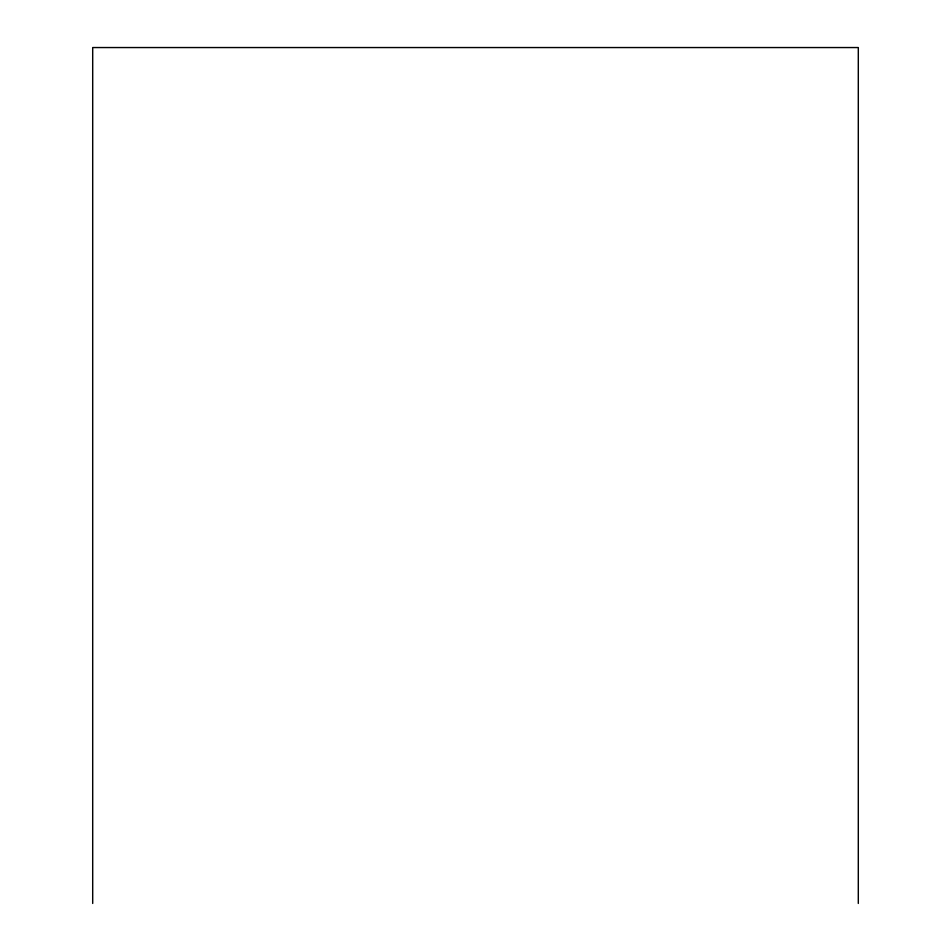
<?xml version="1.0" encoding="UTF-8"?>
<svg xmlns="http://www.w3.org/2000/svg" width="951" height="951" viewBox="0 0 951 951"><rect width="100%" height="100%" fill="white"/><g stroke="black" fill="none" stroke-linecap="round" stroke-linejoin="round"><path stroke-width="1.43" d="M858.301 903.45L858.301 47.55L92.699 47.55L92.699 903.45"/></g></svg>
